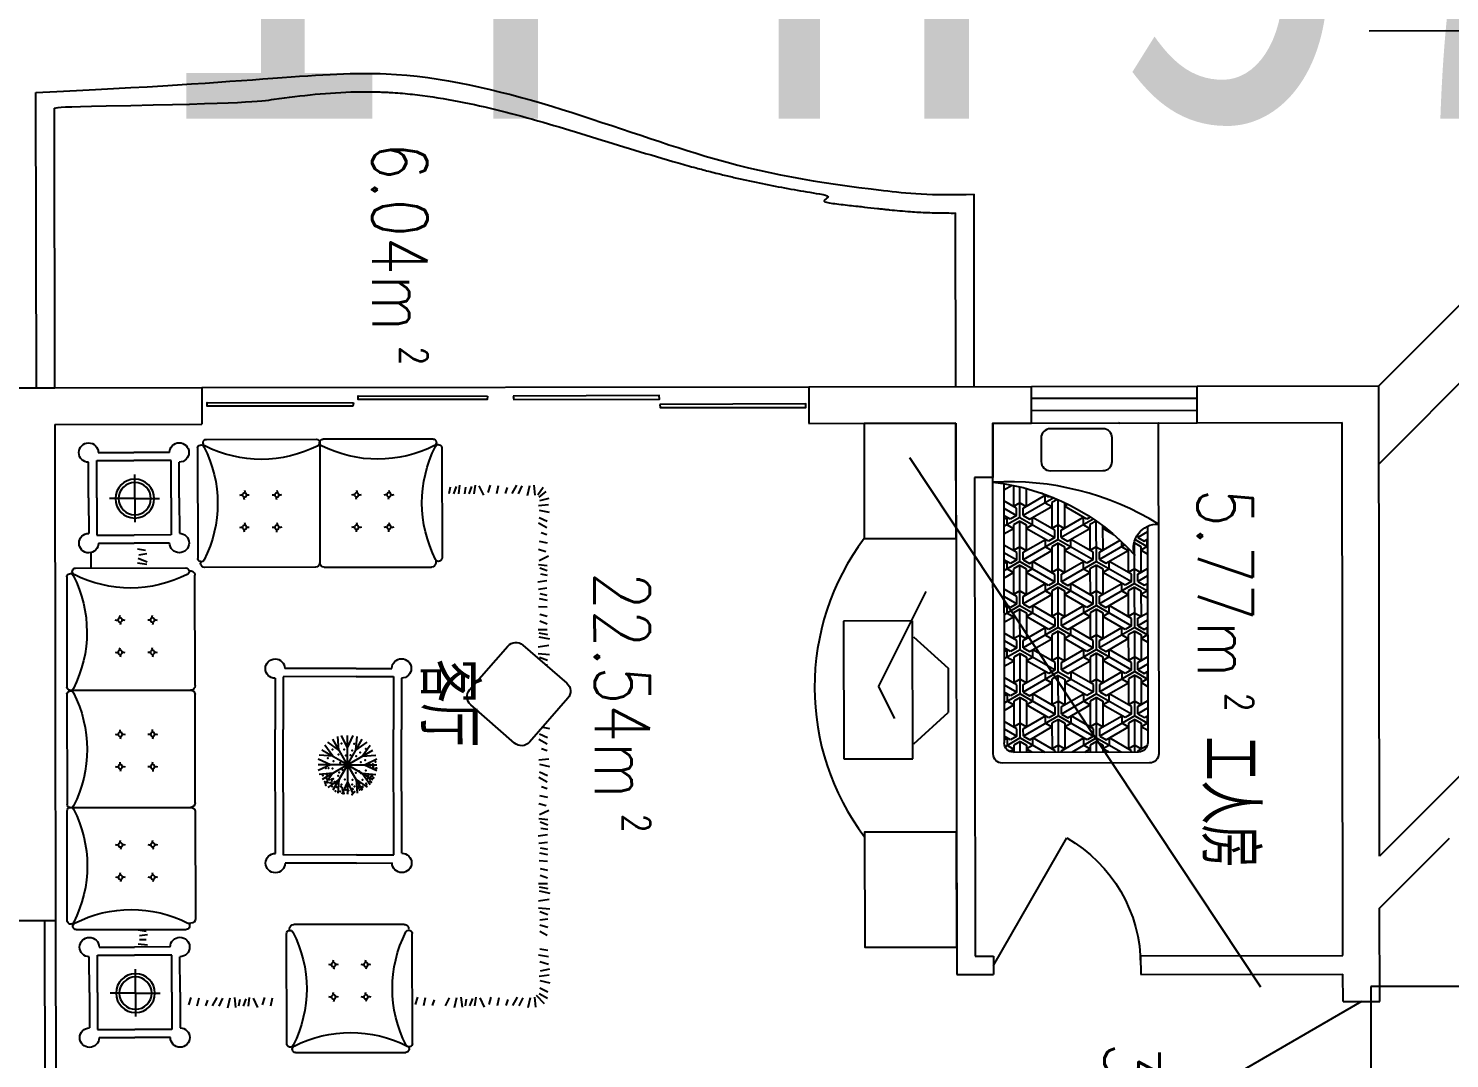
# Model space of a CAD drawing. Header units: millimetres. Extents: x 950 to 32641, y 607 to 32298.
# Drawn here: x 7630 to 15358, y 12688 to 18293 of the extents above; entities that cross this region are included whole.
import ezdxf
from ezdxf.enums import TextEntityAlignment as Align

# ---------------------------------------------------------------- set-up
doc = ezdxf.new("R2010")
doc.units = ezdxf.units.MM
for name, color, linetype in [('3', 7, 'Continuous'), ('B', 33, 'Continuous'), ('FURN', 1, 'Continuous'), ('LU', 6, 'Continuous'), ('O', 253, 'Continuous'), ('PD', 40, 'Continuous'), ('PUB_TEXT', 7, 'Continuous'), ('PUB_WINDW', 7, 'Continuous'), ('WALL', 255, 'Continuous'), ('WENZI', 41, 'Continuous'), ('WINDOW', 2, 'Continuous')]:
    doc.layers.add(name, color=color, linetype=linetype)
doc.styles.add('-宋体', font='SimSun.ttf', dxfattribs={"width": 0.8})
doc.styles.add('_HZTXT0', font='txt.shx', dxfattribs={"width": 0.7, "bigfont": 'hztxt.shx'})
doc.styles.add('DIM_FONT', font='SIMPLEX', dxfattribs={"width": 0.8})
doc.styles.add('SIMPLEX', font='SIMPLEX.SHX')

# ---------------------------------------------------------------- blocks, each defined once
blk = doc.blocks.new('_DBLK')
blk.add_line((-0.5, 0), (0, -0.866))
blk.add_arc((-0.5, 0), 1, 300, 0)
at = {"style": 'SIMPLEX', "flags": 9}
blk.add_attdef('A', text='', height=1, dxfattribs=at).set_placement((0, 1.5), align=Align.MIDDLE)
blk = doc.blocks.new('_WBLK')
for p, q in [((-0.5, 0.5), (0.5, 0.5)), ((0.5, 0.1667), (-0.5, 0.1667)), ((0.5, -0.1667), (-0.5, -0.1667)), ((-0.5, -0.5), (0.5, -0.5))]:
    blk.add_line(p, q)
at = {"style": 'SIMPLEX', "flags": 9}
blk.add_attdef('A', text='', height=1, dxfattribs=at).set_placement((0, 1.5), align=Align.MIDDLE)
blk = doc.blocks.new('A$C7DB66A87')
for p, q in [((1550.6, 4170.8), (2298.8, 4170.8)), ((215.3, 4067.4), (457.3, 4067.4)), ((699.3, 4067.4), (457.3, 4067.4)), ((1490.3, 4110.5), (1490.3, 3362.3)), ((2344.4, 4110.5), (2344.4, 3362.3)), ((149.3, 3759.4), (149.3, 4001.4)), ((204.3, 4012.4), (457.3, 4012.4)), ((204.3, 3759.4), (204.3, 4012.4)), ((710.3, 4012.4), (457.3, 4012.4)), ((710.3, 3759.4), (710.3, 4012.4)), ((765.3, 3759.4), (765.3, 4001.4)), ((462.8, 3764.9), (462.8, 3924.2)), ((1104.4, 3799.8), (1088.9, 3867.8)), ((2644.4, 3799.8), (2628.9, 3867.8)), ((3144.8, 3799.8), (3129.3, 3867.8)), ((838.3, 3795.5), (822.8, 3845.5)), ((892.3, 3800.5), (880.5, 3854.2)), ((952.8, 3812.8), (939.1, 3852.4)), ((1016.5, 3795.5), (984.8, 3852.4)), ((1053.9, 3800.5), (1028.3, 3854.8)), ((1134.7, 3795.5), (1142.1, 3863.5)), ((1171, 3808.5), (1163, 3854.8)), ((1212.5, 3804.2), (1193.3, 3854.8)), ((1235.4, 3795.5), (1228, 3854.8)), ((1262, 3799.8), (1292.9, 3863.5)), ((1338.7, 3795.5), (1323.2, 3845.5)), ((1392.7, 3800.5), (1380.9, 3854.2)), ((2378.3, 3795.5), (2362.8, 3845.5)), ((2432.3, 3800.5), (2420.5, 3854.2)), ((2492.8, 3812.8), (2479.1, 3852.4)), ((2593.9, 3800.5), (2568.3, 3854.8)), ((2674.7, 3795.5), (2682.1, 3863.5)), ((2711, 3808.5), (2703, 3854.8)), ((2752.5, 3804.2), (2733.3, 3854.8)), ((2775.4, 3795.5), (2767.9, 3854.8)), ((2802, 3799.8), (2832.9, 3863.5)), ((2878.7, 3795.5), (2863.2, 3845.5)), ((2932.7, 3800.5), (2920.9, 3854.2)), ((2993.2, 3812.8), (2979.5, 3852.4)), ((3056.9, 3795.5), (3025.1, 3852.4)), ((3094.3, 3800.5), (3068.7, 3854.8)), ((3175.1, 3795.5), (3182.5, 3863.5)), ((3185.9, 3782.1), (3240.2, 3839)), ((3206.7, 3771), (3263.6, 3802.8)), ((149.3, 3759.4), (149.3, 3517.4)), ((204.3, 3759.4), (204.3, 3506.4)), ((462.8, 3764.9), (290.6, 3764.9)), ((462.8, 3764.9), (630.9, 3764.9)), ((462.8, 3764.9), (462.8, 3601.5)), ((710.3, 3759.4), (710.3, 3506.4)), ((765.3, 3759.4), (765.3, 3517.4)), ((3211, 3683.2), (3278.9, 3698.6)), ((3211.6, 3733.7), (3266, 3759.3)), ((3206.7, 3652.8), (3274.6, 3645.4)), ((3215.3, 3618.2), (3278.9, 3603.3)), ((204.3, 3506.4), (457.3, 3506.4)), ((710.3, 3506.4), (457.3, 3506.4)), ((3202.9, 3508), (3270.3, 3519.8)), ((3211.6, 3553.8), (3270.3, 3573)), ((3211.6, 3466.6), (3266, 3477.7)), ((215.3, 3451.4), (457.3, 3451.4)), ((699.3, 3451.4), (457.3, 3451.4)), ((544.2, 3439.5), (480.9, 3431.7)), ((489.9, 3400.7), (535.2, 3400.7)), ((60.3, 3332.2), (808.5, 3332.2)), ((535.2, 3345.1), (480.9, 3336)), ((544.2, 3368.3), (489.9, 3376.1)), ((822, 3290.6), (840.4, 3290.6)), ((1509.3, 3339.7), (1509.3, 3330.4)), ((2290.6, 3300.4), (1539.3, 3300.4)), ((3211.6, 3346.8), (3261.6, 3375)), ((3211.6, 3304.9), (3266, 3321.2)), ((0, 3271.9), (0, 2523.7)), ((870.4, 2531.9), (870.4, 3260.6)), ((3202.9, 3188.1), (3279.6, 3195.6)), ((3211.6, 3269.5), (3266, 3264.2)), ((3211.6, 3213.2), (3266, 3233.9)), ((3202.9, 3142.3), (3275.2, 3130.6)), ((3202.9, 3024.2), (3263.6, 3024.2)), ((3207.3, 3073.7), (3279.6, 3089.1)), ((3207.3, 3047.1), (3266, 3058.2)), ((3215.3, 2966.6), (3263.6, 2985.5)), ((3215.3, 2920.8), (3263.6, 2933.6)), ((1414.7, 2816.1), (1414.7, 1974.4)), ((1469.7, 2827.1), (1469.7, 1974.4)), ((1966.3, 2827.1), (1469.7, 2827.1)), ((1966.3, 2882.1), (1480.7, 2882.1)), ((1966.3, 2882.1), (2208.3, 2882.1)), ((1966.3, 2827.1), (2219.3, 2827.1)), ((2219.3, 2827.1), (2219.3, 1974.4)), ((2274.3, 2816.1), (2274.3, 1974.4)), ((3206.7, 2867.6), (3263.6, 2870.5)), ((3211, 2814.4), (3263.6, 2825.2)), ((3206.7, 2749.4), (3263.6, 2741.6)), ((3215.3, 2779.7), (3263.6, 2790.7)), ((3202.3, 2699.9), (3263.6, 2691)), ((3215.3, 2604.6), (3266, 2623.8)), ((3219.6, 2646.1), (3266, 2654.1)), ((3206.7, 2581.7), (3266, 2589.2)), ((3211, 2555.1), (3274.6, 2524.2)), ((0, 1731.9), (0, 2480.1)), ((30.3, 2501.9), (840.4, 2501.9)), ((30.3, 2501.9), (840.4, 2501.9)), ((870.4, 2471.9), (870.4, 1734.1)), ((3206.7, 2478.4), (3256.7, 2493.9)), ((3211.6, 2424.5), (3265.4, 2436.2)), ((1805.4, 2271.9), (1752.2, 2348.2)), ((1847.8, 2314.3), (1771.5, 2367.5)), ((1905.7, 2214), (1805.7, 2387.3)), ((1847.8, 2314.3), (1839.9, 2407)), ((1905.7, 2329.8), (1866.2, 2414.1)), ((1905.7, 2329.8), (1945.2, 2414.1)), ((1905.7, 2214), (1905.7, 2414.1)), ((1905.7, 2214), (2005.7, 2387.3)), ((1963.6, 2314.3), (1971.5, 2407)), ((1963.6, 2314.3), (2039.9, 2367.5)), ((2006, 2271.9), (2059.2, 2348.2)), ((3206.7, 2300.2), (3263.6, 2332)), ((3224, 2363.9), (3263.6, 2377.6)), ((1789.9, 2214), (1705.7, 2253.5)), ((1805.4, 2271.9), (1712.7, 2279.9)), ((1905.7, 2214), (1732.5, 2314.1)), ((1905.7, 2214), (2078.9, 2314.1)), ((2006, 2271.9), (2098.6, 2279.9)), ((2021.5, 2214), (2105.7, 2253.5)), ((3211, 2212.3), (3278.9, 2227.8)), ((3211.6, 2262.9), (3266, 2288.4)), ((1905.7, 2214), (1705.7, 2214)), ((1789.9, 2214), (1705.7, 2174.6)), ((1805.4, 2156.1), (1712.7, 2148.2)), ((1905.7, 2214), (1732.5, 2114)), ((1805.4, 2156.1), (1752.2, 2079.8)), ((1905.7, 2214), (1805.7, 2040.8)), ((1905.7, 2214), (1905.7, 2014)), ((1905.7, 2214), (2005.7, 2040.8)), ((1905.7, 2214), (2078.9, 2114)), ((1905.7, 2214), (2105.7, 2214)), ((2006, 2156.1), (2098.6, 2148.2)), ((2006, 2156.1), (2059.2, 2079.8)), ((2021.5, 2214), (2105.7, 2174.6)), ((3206.7, 2182), (3274.6, 2174.6)), ((1847.8, 2113.8), (1771.5, 2060.6)), ((1847.8, 2113.8), (1839.9, 2021.1)), ((1905.7, 2098.2), (1866.2, 2014)), ((1905.7, 2098.2), (1945.2, 2014)), ((1963.6, 2113.8), (2039.9, 2060.6)), ((1963.6, 2113.8), (1971.5, 2021.1)), ((3041.8, 2068.4), (2743.8, 1807.6)), ((3404.2, 1763.6), (3143.4, 2061.6)), ((3206.7, 2042.2), (3263.6, 2074)), ((3211.6, 2004.9), (3266, 2030.5)), ((3224, 2106), (3263.6, 2119.7)), ((1414.7, 1625.2), (1414.7, 1974.4)), ((1469.7, 1614.2), (1469.7, 1974.4)), ((2219.3, 1614.2), (2219.3, 1974.4)), ((2274.3, 1625.2), (2274.3, 1974.4)), ((3232.9, 1959.4), (3278.9, 1969.9)), ((0, 934.1), (0, 1682.3)), ((30.3, 1704.1), (840.4, 1704.1)), ((30.3, 1704.1), (840.4, 1704.1)), ((870.4, 1674.1), (870.4, 922.8)), ((2737, 1706.1), (2997.8, 1408)), ((3099.4, 1401.3), (3397.4, 1662)), ((1966.3, 1614.2), (1469.7, 1614.2)), ((1966.3, 1559.2), (1480.7, 1559.2)), ((1966.3, 1614.2), (2219.3, 1614.2)), ((1966.3, 1559.2), (2208.3, 1559.2)), ((3202.9, 1459.4), (3279.6, 1466.8)), ((3211.6, 1484.4), (3266, 1505.2)), ((3254.1, 1536.6), (3266, 1535.5)), ((3202.9, 1413.6), (3275.2, 1401.8)), ((3207.3, 1344.9), (3279.6, 1360.4)), ((3202.9, 1295.4), (3263.6, 1295.4)), ((3207.3, 1318.3), (3266, 1329.4)), ((3215.3, 1237.8), (3263.6, 1256.7)), ((3215.3, 1192.1), (3263.6, 1204.9)), ((3206.7, 1138.8), (3263.6, 1141.8)), ((3211, 1085.6), (3263.6, 1096.4)), ((3202.3, 971.2), (3263.6, 962.3)), ((3206.7, 1020.7), (3263.6, 1012.8)), ((3215.3, 1051), (3263.6, 1062)), ((60.3, 873.8), (808.5, 873.8)), ((164.1, 768.6), (164.1, 873.8)), ((831.1, 892.8), (840.4, 892.8)), ((1690.4, 870.4), (939.1, 870.4)), ((1750.4, 870.4), (2479.1, 870.4)), ((3215.3, 875.9), (3266, 895)), ((3219.6, 917.3), (3266, 925.4)), ((544.2, 849.5), (480.9, 841.8)), ((484.2, 807.4), (547.2, 830.9)), ((544.2, 778.4), (489.9, 786.2)), ((890.1, 60.3), (890.1, 808.5)), ((909.1, 831.1), (909.1, 840.4)), ((1720.4, 30.3), (1720.4, 840.4)), ((1720.4, 30.3), (1720.4, 840.4)), ((2509.1, 822), (2509.1, 840.4)), ((2550.7, 60.3), (2550.7, 808.5)), ((3206.7, 853), (3266, 860.4)), ((3211, 826.4), (3274.6, 795.4)), ((215.3, 704.2), (457.3, 704.2)), ((699.3, 704.2), (457.3, 704.2)), ((535.2, 755.1), (480.9, 746.1)), ((3206.7, 749.6), (3256.7, 765.1)), ((3211.6, 695.7), (3265.4, 707.5)), ((149.3, 396.2), (149.3, 638.2)), ((204.3, 396.2), (204.3, 649.2)), ((204.3, 649.2), (457.3, 649.2)), ((710.3, 649.2), (457.3, 649.2)), ((710.3, 396.2), (710.3, 649.2)), ((765.3, 396.2), (765.3, 638.2)), ((3206.7, 571.4), (3263.6, 603.2)), ((3224, 635.2), (3263.6, 648.9)), ((462.8, 401.7), (462.8, 561)), ((3211, 483.6), (3278.9, 499)), ((3211.6, 534.1), (3266, 559.7)), ((149.3, 396.2), (149.3, 154.2)), ((204.3, 396.2), (204.3, 143.2)), ((462.8, 401.7), (290.6, 401.7)), ((462.8, 401.7), (630.9, 401.7)), ((462.8, 401.7), (462.8, 238.4)), ((710.3, 396.2), (710.3, 143.2)), ((765.3, 396.2), (765.3, 154.2)), ((3206.7, 453.2), (3274.6, 445.8)), ((3211.6, 395.7), (3259.2, 358)), ((3215.3, 418.6), (3278.9, 403.7)), ((2606.2, 326.4), (2598.2, 372.7)), ((2647.7, 322.1), (2628.5, 372.7)), ((2670.6, 313.4), (2663.2, 372.7)), ((2711, 326.4), (2703, 372.7)), ((2752.5, 322.1), (2733.3, 372.7)), ((2775.4, 313.4), (2767.9, 372.7)), ((2802, 317.7), (2832.9, 381.4)), ((2878.7, 313.4), (2863.2, 363.4)), ((2932.7, 318.4), (2920.9, 372.1)), ((2993.2, 330.7), (2979.5, 370.3)), ((3056.9, 313.4), (3025.1, 370.3)), ((3094.3, 318.4), (3068.7, 372.7)), ((3144.8, 317.7), (3129.3, 385.7)), ((3175.1, 313.4), (3182.5, 381.4)), ((3202.9, 380.8), (3237.6, 327)), ((204.3, 143.2), (457.3, 143.2)), ((710.3, 143.2), (457.3, 143.2)), ((215.3, 88.2), (457.3, 88.2)), ((699.3, 88.2), (457.3, 88.2)), ((950.3, 0), (1698.5, 0)), ((2490.4, 0), (1742.2, 0))]:
    blk.add_line(p, q)
for centre, radius in [((462.8, 3764.9), 132), ((462.8, 3764.9), 110), ((1808.8, 3792.6), 14.4), ((2028.8, 3792.6), 14.4), ((1808.8, 3572.6), 14.4), ((2028.8, 3572.6), 14.4), ((361.7, 2976.5), 14.4), ((581.7, 2976.5), 14.4), ((361.7, 2756.5), 14.4), ((581.7, 2756.5), 14.4), ((361.7, 2225.5), 14.4), ((581.7, 2225.5), 14.4), ((361.7, 2005.5), 14.4), ((581.7, 2005.5), 14.4), ((361.7, 1447.7), 14.4), ((581.7, 1447.7), 14.4), ((361.7, 1227.7), 14.4), ((581.7, 1227.7), 14.4), ((1208.6, 598.2), 14.4), ((1428.6, 598.2), 14.4), ((1970.1, 598.2), 14.4), ((2190.1, 598.2), 14.4), ((462.8, 401.7), 132), ((462.8, 401.7), 110), ((1208.6, 378.2), 14.4), ((1428.6, 378.2), 14.4), ((1970.1, 378.2), 14.4), ((2190.1, 378.2), 14.4)]:
    blk.add_circle(centre, radius)
for centre, radius, start, end in [((1550.6, 4147.8), 23, 90, 242.98717), ((2298.8, 4147.8), 23, 297.01283, 90), ((149.3, 4067.4), 66, 0, 270), ((765.3, 4067.4), 66, 270, 180), ((1513.3, 4110.5), 23, 27.01283, 180), ((779.5, 3736.4), 846.7, 332.98717, 27.01283), ((1924.7, 4881.6), 846.7, 242.98717, 297.01283), ((3055.2, 3736.4), 846.7, 152.98717, 207.01283), ((2321.4, 4110.5), 23, 0, 152.98717), ((1785.4, 3768.7), 25.5, 69.31518, 110.68482), ((1832.6, 3769.2), 25.5, 159.31518, 200.68482), ((1785, 3816), 25.5, 339.31518, 20.68482), ((1832.2, 3816.4), 25.5, 249.31518, 290.68482), ((2005.4, 3768.7), 25.5, 69.31518, 110.68482), ((2052.6, 3769.2), 25.5, 159.31518, 200.68482), ((2005, 3816), 25.5, 339.31518, 20.68482), ((2052.2, 3816.4), 25.5, 249.31518, 290.68482), ((1785.4, 3548.7), 25.5, 69.31518, 110.68482), ((1785, 3596), 25.5, 339.31518, 20.68482), ((2005.4, 3548.7), 25.5, 69.31518, 110.68482), ((2005, 3596), 25.5, 339.31518, 20.68482), ((149.3, 3451.4), 66, 90, 0), ((765.3, 3451.4), 66, 180, 90), ((1832.6, 3549.2), 25.5, 159.31518, 200.68482), ((1832.2, 3596.4), 25.5, 249.31518, 290.68482), ((2052.6, 3549.2), 25.5, 159.31518, 200.68482), ((2052.2, 3596.4), 25.5, 249.31518, 290.68482), ((23, 3271.9), 23, 27.01283, 180), ((60.3, 3309.2), 23, 90, 242.98717), ((434.4, 4043), 846.7, 242.98717, 297.01283), ((808.5, 3309.2), 23, 297.01283, 90), ((840.4, 3260.6), 30, 0, 90), ((1513.3, 3362.3), 23, 180, 332.98717), ((1539.3, 3330.4), 30, 180, 270), ((2290.6, 3330.4), 30, 270, 0), ((2321.4, 3362.3), 23, 207.01283, 0), ((-710.8, 2897.8), 846.7, 332.98717, 27.01283), ((337.9, 2999.9), 25.5, 339.31518, 20.68482), ((557.9, 2999.9), 25.5, 339.31518, 20.68482), ((338.3, 2952.7), 25.5, 69.31518, 110.68482), ((385.6, 2953.1), 25.5, 159.31518, 200.68482), ((385.1, 3000.4), 25.5, 249.31518, 290.68482), ((558.3, 2952.7), 25.5, 69.31518, 110.68482), ((605.6, 2953.1), 25.5, 159.31518, 200.68482), ((605.1, 3000.4), 25.5, 249.31518, 290.68482), ((1414.7, 2882.1), 66, 0, 270), ((2274.3, 2882.1), 66, 270, 180), ((338.3, 2732.7), 25.5, 69.31518, 110.68482), ((385.6, 2733.1), 25.5, 159.31518, 200.68482), ((337.9, 2779.9), 25.5, 339.31518, 20.68482), ((385.1, 2780.4), 25.5, 249.31518, 290.68482), ((558.3, 2732.7), 25.5, 69.31518, 110.68482), ((605.6, 2733.1), 25.5, 159.31518, 200.68482), ((557.9, 2779.9), 25.5, 339.31518, 20.68482), ((605.1, 2780.4), 25.5, 249.31518, 290.68482), ((23, 2523.7), 23, 180, 332.98717), ((840.4, 2531.9), 30, 270, 0), ((23, 2480.1), 23, 27.01283, 180), ((-710.8, 2106), 846.7, 332.98717, 27.01283), ((840.4, 2471.9), 30, 0, 90), ((338.3, 2201.6), 25.5, 69.31518, 110.68482), ((337.9, 2248.9), 25.5, 339.31518, 20.68482), ((385.1, 2249.3), 25.5, 249.31518, 290.68482), ((558.3, 2201.6), 25.5, 69.31518, 110.68482), ((557.9, 2248.9), 25.5, 339.31518, 20.68482), ((605.1, 2249.3), 25.5, 249.31518, 290.68482), ((385.6, 2202.1), 25.5, 159.31518, 200.68482), ((605.6, 2202.1), 25.5, 159.31518, 200.68482), ((337.9, 2028.9), 25.5, 339.31518, 20.68482), ((557.9, 2028.9), 25.5, 339.31518, 20.68482), ((3089.2, 2014.2), 72, 41.18593, 131.18593), ((338.3, 1981.6), 25.5, 69.31518, 110.68482), ((385.6, 1982.1), 25.5, 159.31518, 200.68482), ((385.1, 2029.3), 25.5, 249.31518, 290.68482), ((558.3, 1981.6), 25.5, 69.31518, 110.68482), ((605.6, 1982.1), 25.5, 159.31518, 200.68482), ((605.1, 2029.3), 25.5, 249.31518, 290.68482), ((2791.2, 1753.5), 72, 131.18593, 221.18593), ((3350, 1716.2), 72, 311.18593, 41.18593), ((23, 1731.9), 23, 180, 332.98717), ((23, 1682.3), 23, 27.01283, 180), ((-710.8, 1308.2), 846.7, 332.98717, 27.01283), ((840.4, 1734.1), 30, 270, 0), ((840.4, 1674.1), 30, 0, 90), ((1414.7, 1559.2), 66, 90, 0), ((2274.3, 1559.2), 66, 180, 90), ((338.3, 1423.9), 25.5, 69.31518, 110.68482), ((337.9, 1471.1), 25.5, 339.31518, 20.68482), ((558.3, 1423.9), 25.5, 69.31518, 110.68482), ((557.9, 1471.1), 25.5, 339.31518, 20.68482), ((385.6, 1424.3), 25.5, 159.31518, 200.68482), ((385.1, 1471.6), 25.5, 249.31518, 290.68482), ((605.6, 1424.3), 25.5, 159.31518, 200.68482), ((605.1, 1471.6), 25.5, 249.31518, 290.68482), ((3052, 1455.4), 72, 221.18593, 311.18593), ((337.9, 1251.1), 25.5, 339.31518, 20.68482), ((557.9, 1251.1), 25.5, 339.31518, 20.68482), ((338.3, 1203.9), 25.5, 69.31518, 110.68482), ((385.6, 1204.3), 25.5, 159.31518, 200.68482), ((385.1, 1251.6), 25.5, 249.31518, 290.68482), ((558.3, 1203.9), 25.5, 69.31518, 110.68482), ((605.6, 1204.3), 25.5, 159.31518, 200.68482), ((605.1, 1251.6), 25.5, 249.31518, 290.68482), ((434.4, 163), 846.7, 62.98717, 117.01283), ((23, 934.1), 23, 180, 332.98717), ((60.3, 896.8), 23, 117.01283, 270), ((808.5, 896.8), 23, 270, 62.98717), ((840.4, 922.8), 30, 270, 0), ((939.1, 840.4), 30, 90, 180), ((1690.4, 840.4), 30, 0, 90), ((1750.4, 840.4), 30, 90, 180), ((2479.1, 840.4), 30, 0, 90), ((913.1, 808.5), 23, 27.01283, 180), ((179.3, 434.4), 846.7, 332.98717, 27.01283), ((3261.5, 434.4), 846.7, 152.98717, 207.01283), ((2527.7, 808.5), 23, 0, 152.98717), ((149.3, 704.2), 66, 0, 270), ((765.3, 704.2), 66, 270, 180), ((1185.2, 622.1), 25.5, 249.31518, 290.68482), ((1232.4, 621.6), 25.5, 159.31518, 200.68482), ((1184.7, 574.8), 25.5, 339.31518, 20.68482), ((1232, 574.4), 25.5, 69.31518, 110.68482), ((1405.2, 622.1), 25.5, 249.31518, 290.68482), ((1452.4, 621.6), 25.5, 159.31518, 200.68482), ((1404.7, 574.8), 25.5, 339.31518, 20.68482), ((1452, 574.4), 25.5, 69.31518, 110.68482), ((1946.7, 622.1), 25.5, 249.31518, 290.68482), ((1993.9, 621.6), 25.5, 159.31518, 200.68482), ((1946.2, 574.8), 25.5, 339.31518, 20.68482), ((1993.5, 574.4), 25.5, 69.31518, 110.68482), ((2166.7, 622.1), 25.5, 249.31518, 290.68482), ((2213.9, 621.6), 25.5, 159.31518, 200.68482), ((2166.2, 574.8), 25.5, 339.31518, 20.68482), ((2213.5, 574.4), 25.5, 69.31518, 110.68482), ((1232.4, 401.6), 25.5, 159.31518, 200.68482), ((1452.4, 401.6), 25.5, 159.31518, 200.68482), ((1993.9, 401.6), 25.5, 159.31518, 200.68482), ((2213.9, 401.6), 25.5, 159.31518, 200.68482), ((1185.2, 402.1), 25.5, 249.31518, 290.68482), ((1184.7, 354.8), 25.5, 339.31518, 20.68482), ((1232, 354.4), 25.5, 69.31518, 110.68482), ((1405.2, 402.1), 25.5, 249.31518, 290.68482), ((1404.7, 354.8), 25.5, 339.31518, 20.68482), ((1452, 354.4), 25.5, 69.31518, 110.68482), ((1946.7, 402.1), 25.5, 249.31518, 290.68482), ((1946.2, 354.8), 25.5, 339.31518, 20.68482), ((1993.5, 354.4), 25.5, 69.31518, 110.68482), ((2166.7, 402.1), 25.5, 249.31518, 290.68482), ((2166.2, 354.8), 25.5, 339.31518, 20.68482), ((2213.5, 354.4), 25.5, 69.31518, 110.68482), ((149.3, 88.2), 66, 90, 0), ((765.3, 88.2), 66, 180, 90), ((1324.4, -710.8), 846.7, 62.98717, 117.01283), ((2116.3, -710.8), 846.7, 62.98717, 117.01283), ((913.1, 60.3), 23, 180, 332.98717), ((950.3, 23), 23, 117.01283, 270), ((1698.5, 23), 23, 270, 62.98717), ((1742.2, 23), 23, 117.01283, 270), ((2490.4, 23), 23, 270, 62.98717), ((2527.7, 60.3), 23, 207.01283, 0)]:
    blk.add_arc(centre, radius, start, end)
for p in [(1937.2, 2416.8), (1752.5, 2329.4), (1759.4, 2352.6), (1773.1, 2333.5), (1788.1, 2336.2), (1799.1, 2338.9), (1799.1, 2323.9), (1801.8, 2362.2), (1816.8, 2330.7), (1823.7, 2393.6), (1823.7, 2343), (1833.2, 2366.3), (1855.1, 2395), (1860.6, 2360.8), (1866.1, 2347.1), (1868.8, 2370.4), (1871.5, 2384), (1881.1, 2408.6), (1881.1, 2407.3), (1894.8, 2384), (1896.2, 2362.2), (1905.7, 2407.3), (1905.7, 2358.1), (1912.6, 2388.1), (1937.2, 2348.5), (1938.6, 2377.2), (1942.7, 2379.9), (1952.2, 2362.2), (1953.6, 2397.7), (1981, 2370.4), (1983.7, 2356.7), (1986.4, 2384), (1989.2, 2340.3), (2007, 2362.2), (2008.3, 2367.6), (2031.6, 2341.7), (2035.7, 2349.9), (2060.3, 2326.6), (2065.8, 2332.1), (1737.5, 2285.7), (1759.4, 2236.5), (1764.9, 2308.9), (1766.2, 2282.9), (1777.2, 2237.8), (1784, 2314.4), (1799.1, 2311.6), (1804.5, 2239.2), (1808.6, 2310.3), (1842.8, 2289.8), (1848.3, 2266.5), (1871.5, 2247.4), (1886.6, 2313), (1939.9, 2315.7), (1961.8, 2269.3), (1985.1, 2257), (1997.4, 2270.6), (2007, 2317.1), (2031.6, 2254.2), (2042.5, 2307.5), (2049.4, 2285.7), (2050.7, 2304.8), (2057.6, 2311.6), (2058.9, 2229.6), (2065.8, 2291.1), (2072.6, 2292.5), (2079.5, 2232.4), (2079.5, 2225.5), (2082.2, 2302.1), (2095.9, 2239.2), (2104.1, 2236.5), (1771.7, 2168.1), (1811.4, 2188.6), (1845.6, 2143.5), (1855.1, 2200.9), (1894.8, 2150.4), (1926.3, 2149), (1964.6, 2154.5), (1993.3, 2131.2), (1997.4, 2195.5), (2026.1, 2181.8), (2054.8, 2207.8), (2078.1, 2209.1), (2095.9, 2194.1), (1803.2, 2110.7), (1864.7, 2069.7), (1883.9, 2109.4), (1937.2, 2117.6), (1950.9, 2072.5), (2031.6, 2106.6)]:
    blk.add_point(p)
blk = doc.blocks.new('J10')
at = {"extrusion": (0, 0, -1), "xscale": -0.8, "yscale": 0.8, "zscale": -0.8, "rotation": 270}
blk.add_blockref('A$C7DB66A87', (-3924.8, 830.4), dxfattribs=at)
blk = doc.blocks.new('D3')
at = {"layer": 'FURN'}
for p, q in [((329.2, 840), (1740, 840)), ((363, 840), (337.3, 795.5)), ((338.9, 788), (453, 788)), ((463, 770.7), (423, 840)), ((433, 753.4), (453, 788)), ((463, 840), (503, 770.7)), ((523, 805.3), (503, 840)), ((503, 770.7), (523, 805.3)), ((523, 840), (513, 822.7)), ((513, 753.4), (563, 840)), ((553, 822.7), (513, 822.7)), ((533, 753.4), (553, 788)), ((553, 822.7), (573, 788)), ((553, 788), (693, 788)), ((603, 840), (573, 788)), ((703, 770.7), (663, 840)), ((673, 753.4), (693, 788)), ((703, 840), (743, 770.7)), ((763, 805.3), (743, 840)), ((743, 770.7), (763, 805.3)), ((763, 840), (753, 822.7)), ((753, 753.4), (803, 840)), ((793, 822.7), (753, 822.7)), ((773, 753.4), (793, 788)), ((793, 822.7), (813, 788)), ((793, 788), (933, 788)), ((843, 840), (813, 788)), ((943, 770.7), (903, 840)), ((913, 753.4), (933, 788)), ((943, 840), (983, 770.7)), ((1003, 805.3), (983, 840)), ((983, 770.7), (1003, 805.3)), ((1003, 840), (993, 822.7)), ((993, 753.4), (1043, 840)), ((1033, 822.7), (993, 822.7)), ((1013, 753.4), (1033, 788)), ((1033, 822.7), (1053, 788)), ((1033, 788), (1173, 788)), ((1083, 840), (1053, 788)), ((1183, 770.7), (1143, 840)), ((1153, 753.4), (1173, 788)), ((1183, 840), (1223, 770.7)), ((1243, 805.3), (1223, 840)), ((1223, 770.7), (1243, 805.3)), ((1243, 840), (1233, 822.7)), ((1233, 753.4), (1283, 840)), ((1273, 822.7), (1233, 822.7)), ((1253, 753.4), (1273, 788)), ((1273, 822.7), (1293, 788)), ((1273, 788), (1413, 788)), ((1323, 840), (1293, 788)), ((1423, 770.7), (1383, 840)), ((1393, 753.4), (1413, 788)), ((1423, 840), (1463, 770.7)), ((1483, 805.3), (1463, 840)), ((1463, 770.7), (1483, 805.3)), ((1483, 840), (1473, 822.7)), ((1473, 753.4), (1523, 840)), ((1513, 822.7), (1473, 822.7)), ((1493, 753.4), (1513, 788)), ((1513, 822.7), (1533, 788)), ((1513, 788), (1653, 788)), ((1563, 840), (1533, 788)), ((1663, 770.7), (1623, 840)), ((1633, 753.4), (1653, 788)), ((1663, 840), (1703, 770.7)), ((1723, 805.3), (1703, 840)), ((1703, 770.7), (1723, 805.3)), ((1723, 840), (1713, 822.7)), ((1713, 753.4), (1760.5, 835.6)), ((1753, 822.7), (1713, 822.7)), ((1733, 753.4), (1753, 788)), ((1753, 822.7), (1773, 788)), ((1753, 788), (1790, 788)), ((1785.8, 810.1), (1773, 788)), ((1790, 790), (1790, 110)), ((513, 753.4), (346.6, 753.4)), ((355.4, 718.7), (453, 718.7)), ((463, 736.1), (393, 614.8)), ((406.6, 569), (503, 736.1)), ((433, 753.4), (453, 718.7)), ((523, 701.4), (453, 580.2)), ((503, 770.7), (463, 770.7)), ((503, 736.1), (463, 736.1)), ((503, 736.1), (523, 701.4)), ((513, 753.4), (623, 562.9)), ((533, 753.4), (553, 718.7)), ((753, 753.4), (533, 753.4)), ((553, 718.7), (693, 718.7)), ((553, 684.1), (573, 718.7)), ((643, 597.5), (573, 718.7)), ((703, 736.1), (633, 614.8)), ((633, 545.5), (743, 736.1)), ((673, 753.4), (693, 718.7)), ((763, 701.4), (693, 580.2)), ((743, 770.7), (703, 770.7)), ((743, 736.1), (703, 736.1)), ((743, 736.1), (763, 701.4)), ((753, 753.4), (863, 562.9)), ((773, 753.4), (793, 718.7)), ((993, 753.4), (773, 753.4)), ((793, 718.7), (933, 718.7)), ((793, 684.1), (813, 718.7)), ((883, 597.5), (813, 718.7)), ((943, 736.1), (873, 614.8)), ((873, 545.5), (983, 736.1)), ((913, 753.4), (933, 718.7)), ((1003, 701.4), (933, 580.2)), ((983, 770.7), (943, 770.7)), ((983, 736.1), (943, 736.1)), ((983, 736.1), (1003, 701.4)), ((993, 753.4), (1103, 562.9)), ((1013, 753.4), (1033, 718.7)), ((1233, 753.4), (1013, 753.4)), ((1033, 718.7), (1173, 718.7)), ((1033, 684.1), (1053, 718.7)), ((1123, 597.5), (1053, 718.7)), ((1183, 736.1), (1113, 614.8)), ((1113, 545.5), (1223, 736.1)), ((1153, 753.4), (1173, 718.7)), ((1243, 701.4), (1173, 580.2)), ((1223, 770.7), (1183, 770.7)), ((1223, 736.1), (1183, 736.1)), ((1223, 736.1), (1243, 701.4)), ((1233, 753.4), (1343, 562.9)), ((1253, 753.4), (1273, 718.7)), ((1473, 753.4), (1253, 753.4)), ((1273, 718.7), (1413, 718.7)), ((1273, 684.1), (1293, 718.7)), ((1363, 597.5), (1293, 718.7)), ((1423, 736.1), (1353, 614.8)), ((1353, 545.5), (1463, 736.1)), ((1393, 753.4), (1413, 718.7)), ((1483, 701.4), (1413, 580.2)), ((1463, 770.7), (1423, 770.7)), ((1463, 736.1), (1423, 736.1)), ((1463, 736.1), (1483, 701.4)), ((1473, 753.4), (1583, 562.9)), ((1493, 753.4), (1513, 718.7)), ((1713, 753.4), (1493, 753.4)), ((1513, 718.7), (1653, 718.7)), ((1513, 684.1), (1533, 718.7)), ((1603, 597.5), (1533, 718.7)), ((1663, 736.1), (1593, 614.8)), ((1593, 545.5), (1703, 736.1)), ((1633, 753.4), (1653, 718.7)), ((1723, 701.4), (1653, 580.2)), ((1703, 770.7), (1663, 770.7)), ((1703, 736.1), (1663, 736.1)), ((1703, 736.1), (1723, 701.4)), ((1713, 753.4), (1790, 620)), ((1733, 753.4), (1753, 718.7)), ((1790, 753.4), (1733, 753.4)), ((1753, 718.7), (1790, 718.7)), ((1753, 684.1), (1773, 718.7)), ((1790, 689.3), (1773, 718.7)), ((403, 597.5), (381.3, 635)), ((583, 562.9), (513, 684.1)), ((553, 684.1), (513, 684.1)), ((823, 562.9), (753, 684.1)), ((793, 684.1), (753, 684.1)), ((1063, 562.9), (993, 684.1)), ((1033, 684.1), (993, 684.1)), ((1303, 562.9), (1233, 684.1)), ((1273, 684.1), (1233, 684.1)), ((1543, 562.9), (1473, 684.1)), ((1513, 684.1), (1473, 684.1)), ((1783, 562.9), (1713, 684.1)), ((1753, 684.1), (1713, 684.1)), ((433, 614.8), (393, 614.8)), ((398.3, 589.4), (403, 597.5)), ((415.1, 549.1), (433, 580.2)), ((633, 545.5), (416.6, 545.5)), ((433, 614.8), (453, 580.2)), ((433, 580.2), (573, 580.2)), ((553, 545.5), (573, 580.2)), ((553, 545.5), (573, 510.9)), ((623, 562.9), (583, 562.9)), ((623, 562.9), (643, 597.5)), ((673, 614.8), (633, 614.8)), ((633, 545.5), (743, 355)), ((653, 545.5), (673, 580.2)), ((653, 545.5), (673, 510.9)), ((873, 545.5), (653, 545.5)), ((673, 614.8), (693, 580.2)), ((673, 580.2), (813, 580.2)), ((793, 545.5), (813, 580.2)), ((793, 545.5), (813, 510.9)), ((863, 562.9), (823, 562.9)), ((863, 562.9), (883, 597.5)), ((913, 614.8), (873, 614.8)), ((873, 545.5), (983, 355)), ((893, 545.5), (913, 580.2)), ((893, 545.5), (913, 510.9)), ((1113, 545.5), (893, 545.5)), ((913, 614.8), (933, 580.2)), ((913, 580.2), (1053, 580.2)), ((1033, 545.5), (1053, 580.2)), ((1033, 545.5), (1053, 510.9)), ((1103, 562.9), (1063, 562.9)), ((1103, 562.9), (1123, 597.5)), ((1153, 614.8), (1113, 614.8)), ((1113, 545.5), (1223, 355)), ((1133, 545.5), (1153, 580.2)), ((1133, 545.5), (1153, 510.9)), ((1353, 545.5), (1133, 545.5)), ((1153, 614.8), (1173, 580.2)), ((1153, 580.2), (1293, 580.2)), ((1273, 545.5), (1293, 580.2)), ((1273, 545.5), (1293, 510.9)), ((1343, 562.9), (1303, 562.9)), ((1343, 562.9), (1363, 597.5)), ((1393, 614.8), (1353, 614.8)), ((1353, 545.5), (1463, 355)), ((1373, 545.5), (1393, 580.2)), ((1373, 545.5), (1393, 510.9)), ((1593, 545.5), (1373, 545.5)), ((1393, 614.8), (1413, 580.2)), ((1393, 580.2), (1533, 580.2)), ((1513, 545.5), (1533, 580.2)), ((1513, 545.5), (1533, 510.9)), ((1583, 562.9), (1543, 562.9)), ((1583, 562.9), (1603, 597.5)), ((1633, 614.8), (1593, 614.8)), ((1593, 545.5), (1703, 355)), ((1613, 545.5), (1633, 580.2)), ((1613, 545.5), (1633, 510.9)), ((1790, 545.5), (1613, 545.5)), ((1633, 614.8), (1653, 580.2)), ((1633, 580.2), (1773, 580.2)), ((1753, 545.5), (1773, 580.2)), ((1753, 545.5), (1773, 510.9)), ((1790, 562.9), (1783, 562.9)), ((430.3, 515.6), (433, 510.9)), ((433, 510.9), (573, 510.9)), ((441.9, 491.7), (453, 510.9)), ((523, 389.7), (453, 510.9)), ((583, 528.2), (513, 407)), ((522.5, 354.1), (623, 528.2)), ((643, 493.6), (573, 372.3)), ((623, 528.2), (583, 528.2)), ((623, 528.2), (643, 493.6)), ((703, 355), (633, 476.3)), ((673, 476.3), (633, 476.3)), ((673, 510.9), (813, 510.9)), ((673, 476.3), (693, 510.9)), ((763, 389.7), (693, 510.9)), ((823, 528.2), (753, 407)), ((753, 337.7), (863, 528.2)), ((883, 493.6), (813, 372.3)), ((863, 528.2), (823, 528.2)), ((863, 528.2), (883, 493.6)), ((943, 355), (873, 476.3)), ((913, 476.3), (873, 476.3)), ((913, 510.9), (1053, 510.9)), ((913, 476.3), (933, 510.9)), ((1003, 389.7), (933, 510.9)), ((1063, 528.2), (993, 407)), ((993, 337.7), (1103, 528.2)), ((1123, 493.6), (1053, 372.3)), ((1103, 528.2), (1063, 528.2)), ((1103, 528.2), (1123, 493.6)), ((1183, 355), (1113, 476.3)), ((1153, 476.3), (1113, 476.3)), ((1153, 510.9), (1293, 510.9)), ((1153, 476.3), (1173, 510.9)), ((1243, 389.7), (1173, 510.9)), ((1303, 528.2), (1233, 407)), ((1233, 337.7), (1343, 528.2)), ((1363, 493.6), (1293, 372.3)), ((1343, 528.2), (1303, 528.2)), ((1343, 528.2), (1363, 493.6)), ((1423, 355), (1353, 476.3)), ((1393, 476.3), (1353, 476.3)), ((1393, 510.9), (1533, 510.9)), ((1393, 476.3), (1413, 510.9)), ((1483, 389.7), (1413, 510.9)), ((1543, 528.2), (1473, 407)), ((1473, 337.7), (1583, 528.2)), ((1603, 493.6), (1533, 372.3)), ((1583, 528.2), (1543, 528.2)), ((1583, 528.2), (1603, 493.6)), ((1663, 355), (1593, 476.3)), ((1633, 476.3), (1593, 476.3)), ((1633, 510.9), (1773, 510.9)), ((1633, 476.3), (1653, 510.9)), ((1723, 389.7), (1653, 510.9)), ((1783, 528.2), (1713, 407)), ((1713, 337.7), (1790, 471.1)), ((1790, 528.2), (1783, 528.2)), ((511.8, 370.2), (523, 389.7)), ((553, 407), (513, 407)), ((553, 407), (573, 372.3)), ((743, 355), (763, 389.7)), ((793, 407), (753, 407)), ((793, 407), (813, 372.3)), ((983, 355), (1003, 389.7)), ((1033, 407), (993, 407)), ((1033, 407), (1053, 372.3)), ((1223, 355), (1243, 389.7)), ((1273, 407), (1233, 407)), ((1273, 407), (1293, 372.3)), ((1463, 355), (1483, 389.7)), ((1513, 407), (1473, 407)), ((1513, 407), (1533, 372.3)), ((1703, 355), (1723, 389.7)), ((1753, 407), (1713, 407)), ((1753, 407), (1773, 372.3)), ((1790, 401.8), (1773, 372.3)), ((533.3, 338.3), (553, 372.3)), ((753, 337.7), (533.7, 337.7)), ((553, 372.3), (693, 372.3)), ((703, 320.4), (638.3, 208.3)), ((663.2, 182.2), (743, 320.4)), ((673, 337.7), (693, 372.3)), ((673, 337.7), (693, 303.1)), ((743, 355), (703, 355)), ((743, 320.4), (703, 320.4)), ((743, 320.4), (763, 285.7)), ((753, 337.7), (863, 147.2)), ((773, 337.7), (793, 372.3)), ((773, 337.7), (793, 303.1)), ((993, 337.7), (773, 337.7)), ((793, 372.3), (933, 372.3)), ((943, 320.4), (873, 199.1)), ((873, 129.8), (983, 320.4)), ((913, 337.7), (933, 372.3)), ((913, 337.7), (933, 303.1)), ((983, 355), (943, 355)), ((983, 320.4), (943, 320.4)), ((983, 320.4), (1003, 285.7)), ((993, 337.7), (1103, 147.2)), ((1013, 337.7), (1033, 372.3)), ((1013, 337.7), (1033, 303.1)), ((1233, 337.7), (1013, 337.7)), ((1033, 372.3), (1173, 372.3)), ((1183, 320.4), (1113, 199.1)), ((1113, 129.8), (1223, 320.4)), ((1153, 337.7), (1173, 372.3)), ((1153, 337.7), (1173, 303.1)), ((1223, 355), (1183, 355)), ((1223, 320.4), (1183, 320.4)), ((1223, 320.4), (1243, 285.7)), ((1233, 337.7), (1343, 147.2)), ((1253, 337.7), (1273, 372.3)), ((1253, 337.7), (1273, 303.1)), ((1473, 337.7), (1253, 337.7)), ((1273, 372.3), (1413, 372.3)), ((1423, 320.4), (1353, 199.1)), ((1353, 129.8), (1463, 320.4)), ((1393, 337.7), (1413, 372.3)), ((1393, 337.7), (1413, 303.1)), ((1463, 355), (1423, 355)), ((1463, 320.4), (1423, 320.4)), ((1463, 320.4), (1483, 285.7)), ((1473, 337.7), (1583, 147.2)), ((1493, 337.7), (1513, 372.3)), ((1493, 337.7), (1513, 303.1)), ((1713, 337.7), (1493, 337.7)), ((1513, 372.3), (1653, 372.3)), ((1663, 320.4), (1593, 199.1)), ((1593, 129.8), (1703, 320.4)), ((1633, 337.7), (1653, 372.3)), ((1633, 337.7), (1653, 303.1)), ((1703, 355), (1663, 355)), ((1703, 320.4), (1663, 320.4)), ((1703, 320.4), (1723, 285.7)), ((1713, 337.7), (1790, 204.3)), ((1733, 337.7), (1753, 372.3)), ((1733, 337.7), (1753, 303.1)), ((1790, 337.7), (1733, 337.7)), ((1753, 372.3), (1790, 372.3)), ((558.9, 303.1), (693, 303.1)), ((566.9, 292.6), (573, 303.1)), ((608.4, 241.8), (573, 303.1)), ((763, 285.7), (693, 164.5)), ((823, 147.2), (753, 268.4)), ((793, 268.4), (753, 268.4)), ((793, 303.1), (933, 303.1)), ((793, 268.4), (813, 303.1)), ((883, 181.8), (813, 303.1)), ((1003, 285.7), (933, 164.5)), ((1063, 147.2), (993, 268.4)), ((1033, 268.4), (993, 268.4)), ((1033, 303.1), (1173, 303.1)), ((1033, 268.4), (1053, 303.1)), ((1123, 181.8), (1053, 303.1)), ((1243, 285.7), (1173, 164.5)), ((1303, 147.2), (1233, 268.4)), ((1273, 268.4), (1233, 268.4)), ((1273, 303.1), (1413, 303.1)), ((1273, 268.4), (1293, 303.1)), ((1363, 181.8), (1293, 303.1)), ((1483, 285.7), (1413, 164.5)), ((1543, 147.2), (1473, 268.4)), ((1513, 268.4), (1473, 268.4)), ((1513, 303.1), (1653, 303.1)), ((1513, 268.4), (1533, 303.1)), ((1603, 181.8), (1533, 303.1)), ((1723, 285.7), (1653, 164.5)), ((1783, 147.2), (1713, 268.4)), ((1753, 268.4), (1713, 268.4)), ((1753, 303.1), (1790, 303.1)), ((1753, 268.4), (1773, 303.1)), ((1790, 273.6), (1773, 303.1)), ((673, 199.1), (646.9, 199.1)), ((673, 199.1), (693, 164.5)), ((681.1, 164.5), (813, 164.5)), ((793, 129.8), (813, 164.5)), ((863, 147.2), (883, 181.8)), ((913, 199.1), (873, 199.1)), ((893, 129.8), (913, 164.5)), ((913, 199.1), (933, 164.5)), ((913, 164.5), (1053, 164.5)), ((1033, 129.8), (1053, 164.5)), ((1103, 147.2), (1123, 181.8)), ((1153, 199.1), (1113, 199.1)), ((1133, 129.8), (1153, 164.5)), ((1153, 199.1), (1173, 164.5)), ((1153, 164.5), (1293, 164.5)), ((1273, 129.8), (1293, 164.5)), ((1343, 147.2), (1363, 181.8)), ((1393, 199.1), (1353, 199.1)), ((1373, 129.8), (1393, 164.5)), ((1393, 199.1), (1413, 164.5)), ((1393, 164.5), (1533, 164.5)), ((1513, 129.8), (1533, 164.5)), ((1583, 147.2), (1603, 181.8)), ((1633, 199.1), (1593, 199.1)), ((1613, 129.8), (1633, 164.5)), ((1633, 199.1), (1653, 164.5)), ((1633, 164.5), (1773, 164.5)), ((1753, 129.8), (1773, 164.5)), ((592.7, 60), (623, 112.5)), ((623, 112.5), (607.2, 112.5)), ((623, 112.5), (643, 77.9)), ((643, 77.9), (632.7, 60)), ((634.8, 126.8), (673.3, 60)), ((653, 129.8), (654.5, 132.5)), ((653, 129.8), (673, 95.2)), ((717, 129.8), (653, 129.8)), ((673, 95.2), (813, 95.2)), ((673, 60.6), (693, 95.2)), ((713.3, 60), (693, 95.2)), ((873, 129.8), (718.1, 129.8)), ((823, 112.5), (792.7, 60)), ((793, 129.8), (813, 95.2)), ((863, 147.2), (823, 147.2)), ((863, 112.5), (823, 112.5)), ((832.7, 60), (863, 112.5)), ((863, 112.5), (883, 77.9)), ((883, 77.9), (872.7, 60)), ((873, 129.8), (913.3, 60)), ((893, 129.8), (913, 95.2)), ((1113, 129.8), (893, 129.8)), ((913, 95.2), (1053, 95.2)), ((913, 60.6), (933, 95.2)), ((953.3, 60), (933, 95.2)), ((1063, 112.5), (1032.7, 60)), ((1033, 129.8), (1053, 95.2)), ((1103, 147.2), (1063, 147.2)), ((1103, 112.5), (1063, 112.5)), ((1072.7, 60), (1103, 112.5)), ((1103, 112.5), (1123, 77.9)), ((1123, 77.9), (1112.7, 60)), ((1113, 129.8), (1153.3, 60)), ((1133, 129.8), (1153, 95.2)), ((1353, 129.8), (1133, 129.8)), ((1153, 95.2), (1293, 95.2)), ((1153, 60.6), (1173, 95.2)), ((1193.3, 60), (1173, 95.2)), ((1303, 112.5), (1272.7, 60)), ((1273, 129.8), (1293, 95.2)), ((1343, 147.2), (1303, 147.2)), ((1343, 112.5), (1303, 112.5)), ((1312.7, 60), (1343, 112.5)), ((1343, 112.5), (1363, 77.9)), ((1363, 77.9), (1352.7, 60)), ((1353, 129.8), (1393.3, 60)), ((1373, 129.8), (1393, 95.2)), ((1593, 129.8), (1373, 129.8)), ((1393, 95.2), (1533, 95.2)), ((1393, 60.6), (1413, 95.2)), ((1433.3, 60), (1413, 95.2)), ((1543, 112.5), (1512.7, 60)), ((1513, 129.8), (1533, 95.2)), ((1583, 147.2), (1543, 147.2)), ((1583, 112.5), (1543, 112.5)), ((1552.7, 60), (1583, 112.5)), ((1583, 112.5), (1603, 77.9)), ((1603, 77.9), (1592.7, 60)), ((1593, 129.8), (1633.3, 60)), ((1613, 129.8), (1633, 95.2)), ((1790, 129.8), (1613, 129.8)), ((1633, 95.2), (1773, 95.2)), ((1633, 60.6), (1653, 95.2)), ((1673.3, 60), (1653, 95.2)), ((1753, 129.8), (1773, 95.2)), ((1783, 112.5), (1753.8, 61.9)), ((1790, 147.2), (1783, 147.2)), ((1790, 112.5), (1783, 112.5)), ((562.5, 60), (1740, 60)), ((633.3, 60), (633, 60.6)), ((673, 60.6), (633, 60.6)), ((873.3, 60), (873, 60.6)), ((913, 60.6), (873, 60.6)), ((1113.3, 60), (1113, 60.6)), ((1153, 60.6), (1113, 60.6)), ((1353.3, 60), (1353, 60.6)), ((1393, 60.6), (1353, 60.6)), ((1593.3, 60), (1593, 60.6)), ((1633, 60.6), (1593, 60.6))]:
    blk.add_line(p, q, dxfattribs=at)
for points in [[(1800, 900), (0, 900), (0, 0), (1800, 0, 0.414214), (1850, 50), (1850, 850, 0.414214)], [(550.3, 0, -0.152577), (320.9, 900, 0.184144), (718.7, 129.3, 0.516437)], [(81.2, 251, -0.414214), (31.2, 301), (31.2, 587, -0.414214), (81.2, 637), (209.2, 637, -0.414214), (259.2, 587), (259.2, 301, -0.414214), (209.2, 251)]]:
    blk.add_lwpolyline(points, format="xyb", close=True, dxfattribs=at)
for centre, start, end in [((1740, 790), 0, 90), ((1740, 110), 270, 0)]:
    blk.add_arc(centre, 50, start, end, dxfattribs=at)
blk = doc.blocks.new('A$C30363566')
at = {"layer": '3'}
for p, q in [((18823.4, 6800), (20263.4, 6800)), ((18823.4, 6740), (20323.4, 6740))]:
    blk.add_line(p, q, dxfattribs=at)
at = {"layer": 'B'}
for p, q in [((16749.8, 11200), (16749.8, 11700)), ((17284.6, 11468.1), (17456, 11656.1)), ((17456, 11656.1), (17696.8, 11656.1)), ((17868.3, 11468.1), (17696.8, 11656.1)), ((17556.6, 11277.5), (17039.1, 11536.5)), ((17198.8, 11462.7), (17198.8, 11087.7)), ((17948.8, 11462.7), (17198.8, 11462.7)), ((17948.8, 11087.7), (17948.8, 11462.7)), ((17556.6, 11277.5), (17729.1, 11363.9)), ((17198.8, 11087.7), (17948.8, 11087.7))]:
    blk.add_line(p, q, dxfattribs=at)
for points in [[(16123.4, 11700), (16123.4, 11200), (16749.8, 11200), (16749.8, 11700)], [(18347.5, 11700), (18347.5, 11200), (18973.9, 11200), (18973.9, 11700)]]:
    blk.add_lwpolyline(points, close=True, dxfattribs=at)
blk.add_arc((17561.6, 12280.6), 1351.6, 233.08471, 306.91529, dxfattribs=at)
at = {"layer": 'O', "color": 252}
for p, q in [((15923.4, 11800), (14877.8, 11800)), ((15923.4, 11700), (14979.6, 11700)), ((15923.4, 6800), (14401.5, 6800)), ((15923.4, 6700), (14316.6, 6700))]:
    blk.add_line(p, q, dxfattribs=at)
for points, knots in [([(14316.6, 6700), (14262.1, 7932.8), (14094.7, 8859.1), (14686.1, 10220.8), (14830.2, 11036.3), (14884.7, 11565.9), (14877.8, 11800)], [0, 0, 0, 0, 1051.951205, 2928.188463, 4117.742845, 4520.397149, 4520.397149, 4520.397149, 4520.397149]), ([(14401.5, 6800), (14397.7, 6823.2), (14393.8, 6846.4), (14377.8, 7845.1), (14365.9, 7920.2), (14344.8, 8069.7), (14335.7, 8144.2), (14321.9, 8292.6), (14317.2, 8366.6), (14315.3, 8461.8), (14315.1, 8483.3), (14315.3, 8521.2), (14315.6, 8537.7), (14316.3, 8565.2), (14316.6, 8576.3), (14317.5, 8596.2), (14317.9, 8605.1), (14318.8, 8622.8), (14319.4, 8631.7), (14321.1, 8658.3), (14322.5, 8676.1), (14327.2, 8729.5), (14331.1, 8765.3), (14345.6, 8875.9), (14358.5, 8951.2), (14389.4, 9102.8), (14407.4, 9179.1), (14446.9, 9332.6), (14468.5, 9409.7), (14513.9, 9564.7), (14537.7, 9642.5), (14586, 9798.7), (14610.5, 9877.1), (14658.7, 10034.2), (14682.4, 10113), (14714.2, 10224.4), (14723.3, 10256.8), (14739.1, 10314.7), (14745.8, 10340.1), (14756, 10379.3), (14759.5, 10393), (14765.8, 10418.4), (14768.7, 10430), (14774.3, 10453.1), (14777.1, 10464.7), (14785.3, 10499.3), (14790.7, 10522.4), (14806.2, 10591.7), (14815.9, 10637.7), (14843.5, 10775.8), (14859.8, 10867.7), (14894.1, 11083.5), (14911, 10907.3), (14928.1, 11046.7), (14929.9, 11061.9), (14935.4, 11107.5), (14938.9, 11137.9), (14943.7, 11180.1), (14945.1, 11191.9), (14949.1, 11227.4), (14951.7, 11251.1), (14954.8, 11279.2), (14955.3, 11283.5), (14956.7, 11296.7), (14957.6, 11305.4), (14959.6, 11323.1), (14960.5, 11332.1), (14963.3, 11359.1), (14965.1, 11377.4), (14968.6, 11415.3), (14970.2, 11434.8), (14973.8, 11483.9), (14975.6, 11514.3), (14978.3, 11579.2), (14979.2, 11613.7), (14979.6, 11666.8), (14979.7, 11683.1), (14979.6, 11700)], [88.231779, 88.231779, 88.231779, 88.231779, 161.747046, 161.747046, 401.160311, 401.160311, 640.573576, 640.573576, 879.986841, 879.986841, 949.693029, 949.693029, 1003.193078, 1003.193078, 1039.2435, 1039.2435, 1068.020962, 1068.020962, 1096.798425, 1096.798425, 1154.35335, 1154.35335, 1269.4632, 1269.4632, 1508.729969, 1508.729969, 1747.996738, 1747.996738, 1987.263507, 1987.263507, 2226.530276, 2226.530276, 2465.797044, 2465.797044, 2705.063813, 2705.063813, 2803.31762, 2803.31762, 2880.173403, 2880.173403, 2921.703942, 2921.703942, 2956.654255, 2956.654255, 2991.604568, 2991.604568, 3061.505194, 3061.505194, 3201.306445, 3201.306445, 3480.908948, 3480.908948, 3858.287552, 3858.287552, 3904.430683, 3904.430683, 3996.716946, 3996.716946, 4032.532506, 4032.532506, 4104.163625, 4104.163625, 4117.385379, 4117.385379, 4143.828886, 4143.828886, 4170.272392, 4170.272392, 4223.159406, 4223.159406, 4276.04642, 4276.04642, 4351.444775, 4351.444775, 4426.843129, 4426.843129, 4458.98286, 4458.98286, 4458.98286, 4458.98286])]:
    blk.add_open_spline(points, degree=3, knots=knots, dxfattribs=at)
at = {"layer": 'WALL'}
for p, q in [((17089.5, 15392.5), (18482, 14000)), ((18764.8, 14000), (18384.1, 14380.8)), ((15923.4, 13011.5), (15923.4, 14000)), ((18482, 14000), (15923.4, 14000)), ((19273.4, 14000), (18764.8, 14000)), ((19273.4, 13800), (19273.4, 14000)), ((16123.4, 13011.5), (16123.4, 13800)), ((19023.4, 13800), (16123.4, 13800)), ((19023.4, 12700), (19023.4, 13800)), ((19123.4, 12700), (19123.4, 13800)), ((19273.4, 13800), (19123.4, 13800)), ((16123.4, 13011.5), (15923.4, 13011.5)), ((19023.4, 12700), (19123.4, 12700)), ((15923.4, 10900), (15923.4, 12111.5)), ((16123.4, 12111.5), (15923.4, 12111.5)), ((16123.4, 11900), (16123.4, 12111.5)), ((16123.4, 11900), (16419.2, 11900)), ((16419.2, 11900), (16419.2, 11800)), ((19023.4, 11900), (19123.4, 11900)), ((19023.4, 11800), (19023.4, 11900)), ((19123.4, 11700), (19123.4, 11900)), ((16419.2, 11800), (19023.4, 11800)), ((16123.4, 11700), (19123.4, 11700)), ((16123.4, 10900), (16123.4, 11700)), ((15923.4, 10900), (16123.4, 10900)), ((15923.4, 6800), (15923.4, 7600)), ((15923.4, 7600), (16123.4, 7600)), ((16123.4, 6800), (16123.4, 7600)), ((15923.4, 6800), (15923.4, 6800)), ((15923.4, 6100), (15923.4, 6800)), ((16123.4, 6800), (17623.4, 6800)), ((17623.4, 6800), (18823.4, 6800)), ((18823.4, 6800), (18823.4, 4850))]:
    blk.add_line(p, q, dxfattribs=at)
blk.add_arc((16133.4, 12583.7), 10, 135, 180, dxfattribs=at)
at = {"layer": 'WINDOW'}
for p, q in [((16347.7, 14000), (14000, 16347.7)), ((15923.4, 14000), (14000, 15923.4)), ((15923.4, 7600), (15923.4, 10900))]:
    blk.add_line(p, q, dxfattribs=at)
for points in [[(16018.3, 10089.6), (16035.9, 10092.6), (16035.9, 10884.4), (16016, 10884.3)], [(15972.5, 9292.5), (15990.1, 9295.5), (15990.1, 10087.3), (15970.1, 10087.2)], [(15972.5, 9153.7), (15990.1, 9150.7), (15990.1, 8450.5), (15970.1, 8450.6)], [(16007.3, 8423.6), (16024.9, 8420.6), (16024.9, 7628.8), (16005, 7628.9)]]:
    blk.add_lwpolyline(points, close=True, dxfattribs=at)
at = {"layer": 'B', "extrusion": (0, 0, -1), "zscale": -1.000000000000006, "rotation": 359.9999999999989}
blk.add_blockref('J10', (-20130.5, 6033.6), dxfattribs=at)
at = {"layer": 'FURN', "extrusion": (0, 0, -1), "zscale": -1, "rotation": 180}
blk.add_blockref('D3', (-16123.4, 12800), dxfattribs=at)
at = {"layer": 'WINDOW'}
for name, p, xscale, yscale, zscale, rotation in [('_DBLK', (19773.4, 13900), 1000, 1000, 1000, 359.9999999999981), ('_WBLK', (16023.4, 12561.5), 900, 199.9999999998253, 900, 90), ('_DBLK', (19073.4, 12300), -800, 800, 800, 269.9999999999981)]:
    blk.add_blockref(name, p, dxfattribs=dict(at, xscale=xscale, yscale=yscale, zscale=zscale, rotation=rotation))
at = {"layer": 'PUB_TEXT', "style": 'DIM_FONT', "width": 0.8}
for s, p in [('5.77m', (17510.3, 13163.5)), ('3.36m', (20525.2, 12652)), ('22.54m', (18163.8, 9883.8)), ('6.04m', (15618.9, 8677.4))]:
    blk.add_text(s, height=300, dxfattribs=at).set_placement(p, align=Align.MIDDLE_RIGHT)
for p in [(17510.3, 13163.5), (18163.8, 9883.8), (15618.9, 8677.4)]:
    blk.add_text(' 2', height=150, dxfattribs=at).set_placement(p)
at = {"layer": 'WENZI', "style": '_HZTXT0', "width": 0.8}
for s, p in [('工人房', (17828.8, 13034.1)), ('客厅', (17402, 8787.5))]:
    blk.add_text(s, height=300, dxfattribs=at).set_placement(p)
blk = doc.blocks.new('1T4F57')
at = {"layer": 'LU'}
blk.add_line((5890.7, -10437.8), (7799, -13316.7), dxfattribs=at)
at = {"layer": 'PD'}
for p, q in [((8391.4, -8115.8), (10295.3, -8113)), ((10302.9, -13313), (8399, -13315.8)), ((8399, -13315.8), (8402.9, -16015.8))]:
    blk.add_line(p, q, dxfattribs=at)
at = {"layer": 'PD', "rotation": 270.084029135063}
blk.add_blockref('A$C30363566', (-5579.8, 5855.4), dxfattribs=at)

msp = doc.modelspace()

# ---------------------------------------------------------------- block references
at = {"layer": 'PUB_WINDW'}
msp.add_blockref('1T4F57', (6529.8, 26396.1), dxfattribs=at)

# ---------------------------------------------------------------- texts
at = {"layer": 'PUB_TEXT', "style": '-宋体', "width": 0.8}
msp.add_text('1T4F57', height=2400, dxfattribs=at).set_placement((8319.8, 17801.7))

doc.saveas('drawing.dxf')
